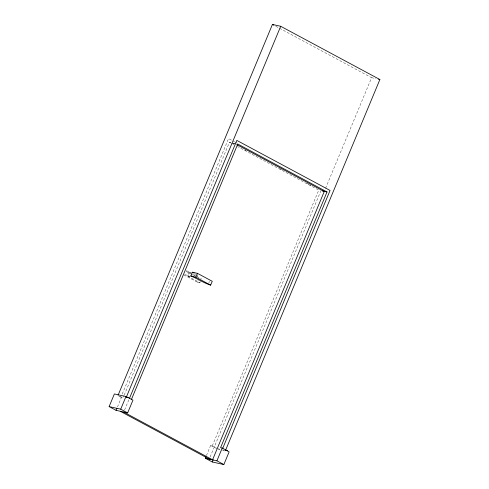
<?xml version="1.0" encoding="UTF-8"?>
<svg xmlns="http://www.w3.org/2000/svg" width="489" height="489" viewBox="0 0 489 489"><rect width="100%" height="100%" fill="white"/><g stroke="black" fill="none" stroke-linecap="round" stroke-linejoin="round"><path stroke-width="0.37" stroke-dasharray="2.44 1.83" d="M122.226 394.024L228.565 138.564L234.598 141.804M117.458 406.958L121.382 397.539L123.039 397.905L123.919 395.79M124.212 395.088L229.482 142.189L230.863 142.495M124.585 409.978L128.986 399.415M184.665 274.671L187.501 275.301L189.102 271.462L191.48 272.74M200.429 281.456L199.897 282.734L187.996 276.346L189.591 272.507L190.832 272.789M194.585 275.717L195.386 273.797M196.804 276.908L197.868 274.353M183.827 274.891L197.415 282.184L198.21 280.264M208.705 283.296L209.506 281.377M206.444 455.552L210.643 445.461L212.299 445.827L216.664 448.168M212.299 445.827L318.742 190.111L237.538 146.511M210.142 456.946L321.499 189.322M325.533 188.369L371.603 77.696L375.741 78.619M233.62 143.106L235.001 143.411M232.721 143.246L235.368 143.839M186.26 270.833L189.102 271.462M187.996 276.346L189.854 276.762M197.415 282.184L199.897 282.734M216.651 448.492L210.643 445.461M217.892 448.774L219.964 449.232M222.721 449.843L224.103 450.149M218.259 449.477L219.708 449.801M222.605 450.442L224.775 450.925M275.778 26.247L371.603 77.696M235.27 142.165L237.281 143.246M232.727 143.46L234.066 144.176M244.757 149.915L246.089 150.636M279.5 168.571L283.504 170.722M306.89 183.277L308.895 184.353M309.568 184.714L310.9 185.429M229.482 142.189L230.826 142.904M231.499 143.265L234.182 144.707M189.591 272.507L196.205 276.059M196.865 276.413L201.492 278.901M186.071 271.401L190.6 273.834M191.248 274.182L193.833 275.57M187.501 275.301L190.478 276.896M119.866 396.2L123.039 397.905M118.9 396.206L121.382 397.539"/><path stroke-width="0.73" d="M109.114 406.597L114.389 393.938L125.979 396.518L132.971 400.112L127.647 412.899L116.058 410.326L109.114 406.597L120.71 409.171L127.647 412.899M118.081 395.24L272.428 24.45L280.704 26.29L379.886 79.536L225.539 450.332L227.189 450.699L225.484 450.461M116.058 410.326L116.902 408.303M120.71 409.171L125.979 396.518M280.704 26.29L126.358 397.086L128.014 397.453M129.334 398.682L236.841 140.404L330.069 190.459L222.562 448.731M131.315 399.745L237.764 144.029L327.025 191.951L220.576 447.667L222.232 448.034L227.189 450.699M190.814 276.034L192.409 272.202L197.379 273.308L212.257 281.291L210.655 285.13C203.681 283.076 197.605 278.589 190.814 276.034L195.783 277.141L210.655 285.13M195.783 277.141L197.379 273.308M227.141 450.827L229.121 451.891L223.852 464.55L212.263 461.971L205.319 458.248L205.881 456.897M120.398 411.353L209.261 459.061L212.574 459.794L324.238 191.547L236.707 144.555M212.263 461.971L213.143 459.862M205.319 458.248L216.908 460.821L222.232 448.034M378.504 79.23L379.886 79.536M322.196 190.875L327.025 191.951M126.303 397.215L127.959 397.581M272.428 24.45L273.767 25.171M192.409 272.202L194.194 273.162M216.908 460.821L223.852 464.55M123.711 412.086L212.574 459.794"/></g></svg>
